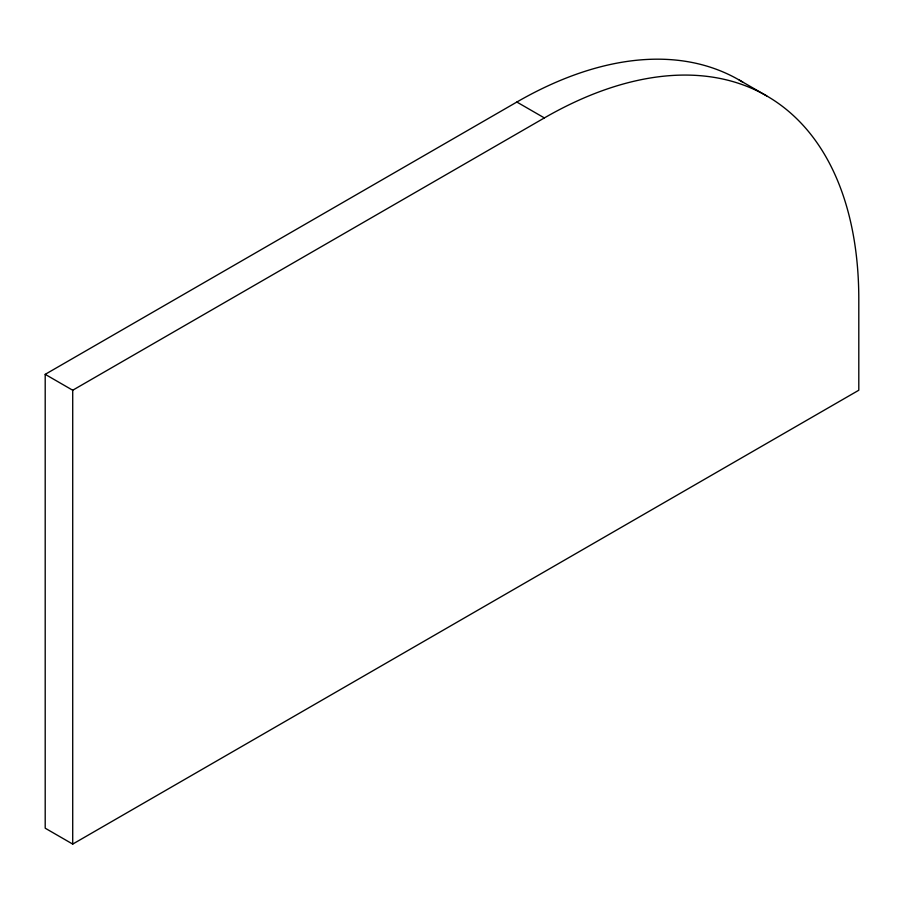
<?xml version="1.0" encoding="UTF-8"?>
<svg xmlns="http://www.w3.org/2000/svg" width="904" height="904" viewBox="0 0 904 904"><rect width="100%" height="100%" fill="white"/><g stroke="black" fill="none" stroke-linecap="round" stroke-linejoin="round"><path stroke-width="1.36" d="M516.851 102.039L544.366 117.927A444.678 256.736 -60 0 1 858.8 299.473L858.8 390.234L72.715 844.087L45.2 828.2L45.2 374.346L516.851 102.039A444.678 256.736 -60 0 1 742.794 82.162M45.2 374.346L72.715 390.234L544.366 117.927M739.189 80.015L766.705 95.903M72.715 390.234L72.715 844.087"/></g></svg>
